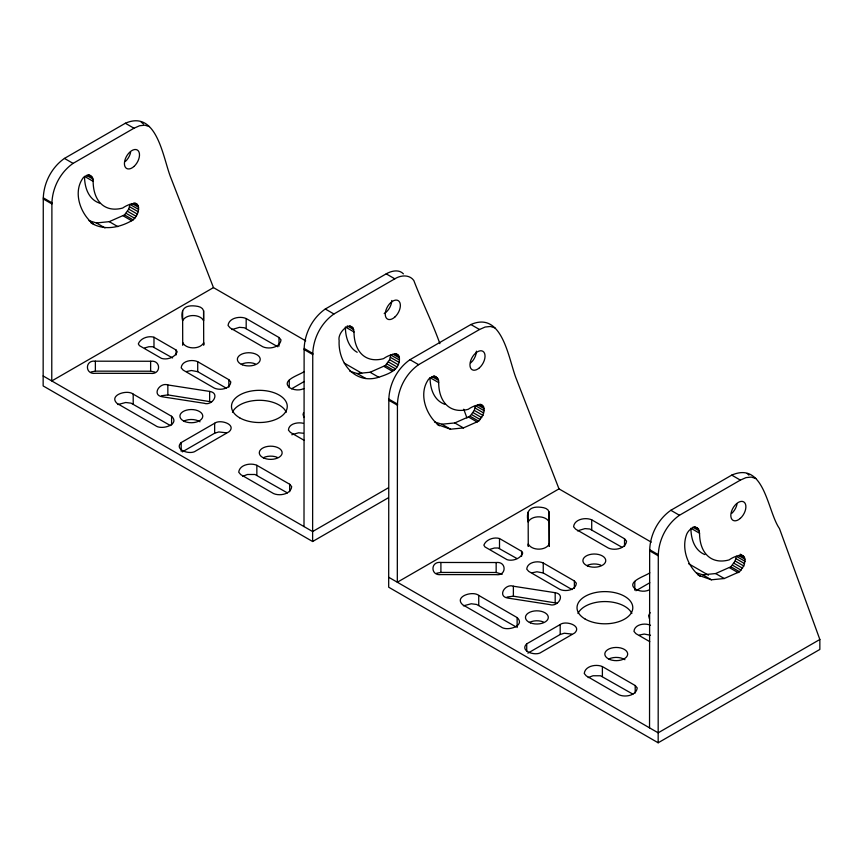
<?xml version="1.0" encoding="UTF-8"?>
<svg xmlns="http://www.w3.org/2000/svg" width="863" height="863" viewBox="0 0 863 863"><rect width="100%" height="100%" fill="white"/><g stroke="black" fill="none" stroke-linecap="round" stroke-linejoin="round"><path stroke-width="1.29" d="M388.231 497.854L312.622 541.511L43.15 385.934L43.269 198.954C43.506 183.172 51.467 167.498 64.445 158.414L125.351 123.247C157.39 109.17 163.107 158.9 170.906 177.907L213.463 287.606L305.707 340.863M304.003 526.57L304.121 349.558C304.359 333.776 312.32 318.091 325.297 309.008L386.203 273.851C391.284 270.917 398.9 269.029 403.42 273.873M649.537 727.854L649.666 550.842C649.893 535.06 657.854 519.375 670.842 510.292L731.738 475.125C764.532 460.788 767.326 511.209 779.451 528.544L819.85 639.483L819.85 649.44L658.167 742.784L388.684 587.207L388.814 400.238C389.04 384.456 397.002 368.771 409.979 359.688L470.885 324.531C502.924 310.453 508.641 360.173 516.441 379.191L558.997 488.879L651.252 542.137M88.997 220.658L96.376 222.945L109.256 221.662L124.499 214.898L128.749 209.116L129.946 204.434L138.565 209.407C138.145 213.409 136.214 217.271 133.118 219.882C120.496 227.53 103.797 231.316 90.701 222.632M349.849 371.263L357.228 373.539L370.108 372.266L385.351 365.502L389.601 359.72L390.799 355.038L399.418 360.011C398.879 370.799 387.174 374.359 378.738 377.25C354.876 384.844 337.843 362.654 339.148 340.529C337.055 332.233 352.449 318.307 353.992 331.953A55.858 32.244 -60 0 0 383.593 358.62C387.94 355.437 400.4 349.795 399.418 360.011M434.531 421.942L441.91 424.218L454.79 422.946L470.033 416.182L474.283 410.4L475.481 405.707L484.111 410.691L482.913 415.373L478.663 421.155L463.42 427.919L450.529 429.202L437.314 424.542M696.614 572.924L702.762 574.823L715.643 573.55L730.885 566.775L735.136 561.004L736.333 556.311L744.963 561.295L743.766 565.977L739.515 571.759L724.273 578.523L711.392 579.796L698.167 575.136M203.603 310.777L203.603 320.734C200.227 313.819 185.998 313.819 182.622 320.734C180.389 310.993 183.323 305.48 193.118 305.836C196.829 306.063 202.471 306.462 203.603 310.777L203.7 344.661M549.235 545.945L549.148 522.018C545.772 515.103 531.532 515.103 528.156 522.018C525.923 512.277 528.857 506.764 538.652 507.11C542.363 507.336 548.005 507.746 549.148 512.061L549.267 546.452M549.267 543.96C545.891 550.874 531.651 550.874 528.275 543.96L528.275 546.452M303.539 412.827L303.075 414.445L303.916 417.509M650.087 612.568L648.62 615.729L649.451 618.793M149.428 126.602L144.865 125.189L139.601 125.739L133.97 128.231L73.075 163.387C60.086 172.471 52.125 188.156 51.899 203.938L51.769 380.95L213.463 287.606M439.882 343.657C432.255 322.179 421.953 301.791 413.809 280.497C409.353 274.261 400.659 275.146 394.823 278.825L333.927 313.992C320.95 323.075 312.978 338.76 312.751 354.542L312.622 541.511M494.963 327.886L490.411 326.473L485.135 327.023L479.504 329.504L418.609 364.671C405.632 373.755 397.66 389.429 397.433 405.211L397.314 582.234L558.997 488.879M755.815 478.49L751.263 477.066L745.988 477.627L740.368 480.108L679.461 515.265C666.484 524.348 658.512 540.033 658.286 555.815L658.167 742.784M181.176 442.579C173.571 449.86 190.367 455.243 195.728 450.971L229.202 431.651C236.807 424.369 220.011 418.987 214.65 423.248L181.176 442.579L181.176 451.284M304.261 371.522C300.141 374.855 279.623 380.443 290.205 388.026C294.337 390.195 299.558 390.691 303.808 388.577M526.721 643.852C519.105 651.144 535.901 656.516 541.263 652.255L574.736 632.935C582.342 625.643 565.556 620.26 560.184 624.532L526.721 643.852L526.721 651.328M649.796 572.795C645.675 576.139 625.157 581.727 635.74 589.31C639.871 591.468 645.093 591.975 649.343 589.861M182.33 451.867L214.65 433.215L218.792 431.942L226.149 432.795M291.565 388.803L304.261 381.478M388.231 487.897L312.622 531.554L43.15 375.966M527.876 653.151L560.184 634.488L564.326 633.226L571.684 634.078M635.945 590.745L649.796 582.752M819.85 639.483L658.167 732.827L388.684 577.25M231.92 329.58L239.439 327.336L244.305 327.735L277.864 346.797M242.589 476.333L247.454 474.488L254.973 474.488L287.401 492.902M577.455 530.853L584.974 528.609L589.839 529.019L622.266 547.422M588.124 677.617L592.989 675.761L600.508 675.772L632.946 694.176M291.791 434.758L298.652 432.784L303.172 433.215M117.897 404.553L125.718 402.492L131.057 403.161L170.432 425.578M463.431 605.837L471.252 603.766L476.592 604.445L515.966 626.862M144.553 347.994L148.889 346.732L152.643 346.721L172.589 357.951M490.087 549.267L494.434 548.016L498.188 548.005L516.959 558.555M161.446 395.783L167.843 394.909L211.597 401.888M506.991 597.056L513.377 596.182L557.131 603.172M91.09 371.953L95.372 371.144L150.626 371.219L154.909 372.029M436.624 573.237L440.907 572.428L496.16 572.493L502.212 574.273M186.645 371.511L191.424 370.507L197.713 371.673L226.538 388.318M532.18 572.784L536.959 571.781L543.248 572.956L572.072 589.591M639.407 635.06L644.186 634.057L650.475 635.233M95.372 361.187C84.79 359.731 84.79 374.758 95.372 373.301L150.626 373.377C161.208 374.822 161.208 359.806 150.626 361.263L95.372 361.187L95.372 371.144M440.907 562.471C430.324 561.015 430.324 576.031 440.907 574.585L496.16 574.65C506.743 576.106 506.743 561.079 496.16 562.536L440.907 562.471L440.907 572.428M167.843 384.952C159.763 381.964 151.349 395.146 162.341 396.797L204.143 403.269C212.222 406.257 220.637 393.064 209.644 391.414L167.843 384.952L167.843 394.909M513.377 586.225C505.308 583.237 496.883 596.43 507.876 598.081L549.677 604.553C557.757 607.53 566.182 594.348 555.179 592.698L513.377 586.225L513.377 596.182M303.172 423.258C297.94 421.985 288.674 423.528 288.436 430.13L290.399 432.395L304.229 440.378M153.981 337.25C148.414 335.524 140.432 338.199 138.317 343.884L139.428 345.642L161.532 358.404C167.088 360.13 175.07 357.465 177.185 351.78L176.074 350.011L153.981 337.25L153.981 347.206M499.515 538.534C493.96 536.808 485.966 539.472 483.852 545.157L484.963 546.926L507.066 559.688C512.622 561.414 520.616 558.739 522.73 553.054L521.608 551.284L499.515 538.534L499.515 548.49M138.565 209.407C139.547 199.191 127.088 204.833 122.74 208.015A55.858 32.244 -60 0 1 93.139 181.349C94.024 173.884 84.606 173.927 82.007 179.547C73.021 194.024 81.165 215.081 93.938 224.499M484.111 410.691C485.082 400.475 472.622 406.117 468.275 409.289A55.858 32.244 -60 0 1 438.674 382.622C439.558 375.168 430.141 375.211 427.541 380.831C418.555 395.308 426.7 416.365 439.472 425.783M246.182 318.544C240.13 315.804 228.9 317.789 228.048 325.437L230.065 327.854L262.881 346.797C268.932 349.537 280.162 347.562 281.014 339.903L278.997 337.498L246.182 318.544L246.182 328.501M591.716 519.828C585.664 517.088 574.434 519.062 573.582 526.721L575.599 529.127L608.415 548.081C614.467 550.81 625.697 548.836 626.56 541.187L624.532 538.771L591.716 519.828L591.716 529.785M256.85 465.308C250.799 462.568 239.569 464.542 238.717 472.201L240.734 474.607L273.549 493.56C279.601 496.29 290.831 494.316 291.694 486.667L289.666 484.251L256.85 465.308L256.85 475.265M602.385 666.581C596.344 663.841 585.103 665.826 584.251 673.474L586.268 675.891L619.084 694.834C625.136 697.574 636.365 695.6 637.228 687.94L635.2 685.535L602.385 666.581L602.385 676.538M197.713 361.716C192.276 359.116 181.683 360.712 181.198 367.854L183.172 370.119L214.294 388.091C219.731 390.68 230.324 389.094 230.809 381.953L228.846 379.688L197.713 361.716L197.713 371.673M543.248 563C537.811 560.4 527.228 561.996 526.743 569.138L528.706 571.392L559.828 589.364C565.265 591.964 575.858 590.368 576.344 583.226L574.38 580.972L543.248 563L543.248 572.956M650.475 625.276C645.049 622.676 634.456 624.273 633.971 631.414L635.934 633.669L649.774 641.662M133.204 394.132C127.185 389.17 108.177 395.265 117.088 403.442L155.469 425.599C161.489 430.561 180.496 424.467 171.586 416.29L133.204 394.132L133.204 404.089M478.738 595.416C472.719 590.454 453.722 596.549 462.622 604.715L501.015 626.883C507.023 631.835 526.031 625.751 517.131 617.574L478.738 595.416L478.738 605.373M125.351 123.247L133.97 128.231M386.203 273.851L394.823 278.825M470.885 324.531L479.504 329.504M731.738 475.125L740.368 480.108M64.445 158.414L73.075 163.387M325.297 309.008L333.927 313.992M409.979 359.688L418.609 364.671M670.842 510.292L679.461 515.265M88.813 174.639L90.971 175.879M87.832 174.682L92.147 177.174M349.763 325.901L352.999 327.778M134.973 202.945L137.131 204.186M395.826 353.55L397.983 354.79M434.348 375.923L436.505 377.163M86.419 175.297L92.891 179.029M347.271 325.901L353.744 329.634M433.377 375.955L437.681 378.447M694.23 526.559L698.534 529.051L699.537 533.226A55.858 32.244 -60 0 0 729.127 559.893C733.474 556.711 745.934 551.079 744.963 561.295M133.711 203.021L138.026 205.502M394.564 353.614L398.879 356.106M480.508 404.229L482.665 405.47M740.281 554.208L743.518 556.074M431.953 376.581L438.426 380.313M692.816 527.185L699.278 530.918M132.05 203.549L138.522 207.282M392.902 354.154L399.375 357.886M93.139 181.349L84.52 176.365A55.858 32.244 -60 0 0 99.655 203.139M353.992 331.953L345.373 326.969A55.858 32.244 -60 0 0 357.185 352.287M479.245 404.294L483.56 406.786M740.109 554.898L744.413 557.39M477.584 404.833L484.057 408.566M738.437 555.438L744.909 559.17M438.674 382.622L430.054 377.649A55.858 32.244 -60 0 0 445.189 404.413M699.537 533.226L690.907 528.253A55.858 32.244 -60 0 0 704.888 554.596M129.558 206.753L138.177 211.737M390.41 357.358L399.03 362.331M475.092 408.037L483.712 413.01M735.945 558.641L744.564 563.615M128.749 209.116L137.368 214.1M389.601 359.72L398.221 364.704M474.283 410.4L482.913 415.373M735.136 561.004L743.766 565.977M127.584 211.359L136.203 216.343M388.436 361.964L397.056 366.948M473.118 412.643L481.737 417.616M733.971 563.248L742.59 568.221M126.127 213.334L134.757 218.317M386.98 363.938L395.61 368.911M471.673 414.618L480.292 419.591M732.525 565.222L741.144 570.195M124.499 214.898L133.118 219.882M385.351 365.502L393.981 370.475M123.085 215.782L131.705 220.766M383.938 366.387L392.557 371.36M470.033 416.182L478.663 421.155M730.885 566.775L739.515 571.759M468.62 417.066L477.239 422.039M729.472 567.671L738.092 572.644M109.256 221.662L117.875 226.645M370.108 372.266L378.738 377.25M454.79 422.946L463.42 427.919M715.643 573.55L724.273 578.523M344.251 363.107L361.759 373.226M688.62 563.712L708.469 575.179M96.376 222.945L104.995 227.918M357.228 373.539L365.847 378.523M441.91 424.218L450.529 429.202M702.762 574.823L711.392 579.796M43.355 197.864L51.974 202.848L51.899 203.938L43.269 198.954M304.208 348.469L312.827 353.452L312.751 354.542L304.121 349.558M388.889 399.148L397.509 404.121L397.433 405.211L388.814 400.238M649.742 549.753L658.372 554.726L658.286 555.815L649.666 550.842M700.325 576.387C687.854 567.325 680.929 548.501 686.851 533.83C688.663 529.893 694.78 524.219 698.534 529.051M747.196 473.507L748.955 475.157M140.798 121.629L143.452 124.099M463.755 409.213L466.969 418.037M528.156 512.061L528.253 545.945M182.622 310.777L182.708 344.661M635.2 685.535L635.2 693M634.79 581.457L634.79 590.173M624.532 538.771L624.532 546.236M574.38 580.972L574.38 588.437M560.184 624.532L560.184 634.488M555.179 592.698L555.179 602.654M549.148 512.061L549.148 522.018M521.608 551.284L521.608 556.268M517.131 617.574L517.131 627.53M496.16 562.536L496.16 572.493M289.666 484.251L289.666 491.716M289.256 380.184L289.256 387.649M278.997 337.498L278.997 346.203M228.846 379.688L228.846 387.153M214.65 423.248L214.65 433.215M209.644 391.414L209.644 401.371M203.722 345.168L203.722 342.676C200.345 349.591 186.117 349.591 182.74 342.676L182.74 345.168M176.074 350.011L176.074 354.984M171.586 416.29L171.586 425.006M150.626 361.263L150.626 371.219M476.419 351.165A10.669 6.16 -60 0 1 470.831 362.816M577.983 613.496A27.886 16.095 0 0 1 604.92 601.565A27.886 16.095 0 0 1 631.845 613.496M737.013 504.175A10.669 6.16 -60 0 1 731.684 513.42M586.894 565.556A11.435 6.602 0 0 1 600.788 565.125M608.803 658.998A11.435 6.602 0 0 1 624.92 659.71M529.44 622.363A11.435 6.602 0 0 1 543.334 621.921M130.626 152.298A10.669 6.16 -60 0 1 125.297 161.532M232.449 412.223A27.886 16.095 0 0 1 259.375 400.292A27.886 16.095 0 0 1 286.311 412.223M391.737 300.497A10.669 6.16 -60 0 1 384.197 313.56M241.349 364.283A11.435 6.602 0 0 1 255.254 363.841M263.269 457.724A11.435 6.602 0 0 1 277.163 457.282M183.895 421.079A11.435 6.602 0 0 1 200.022 421.791M587.876 566.063A11.435 6.602 0 0 0 605.729 561.112A11.435 6.602 0 0 0 589.386 554.661A11.435 6.602 0 0 0 587.876 566.063M479.45 367.789A10.669 6.16 -60 0 0 482.838 351.263A10.669 6.16 -60 0 0 470.206 362.46A10.669 6.16 -60 0 0 479.45 367.789M609.796 659.505A11.435 6.602 0 0 0 627.649 654.553A11.435 6.602 0 0 0 611.306 648.102A11.435 6.602 0 0 0 609.796 659.505M585.2 619.095A27.886 16.095 0 0 0 631.845 611.878A27.886 16.095 0 0 0 597.703 592.158A27.886 16.095 0 0 0 585.2 619.095M530.421 622.859A11.435 6.602 0 0 0 548.275 617.919A11.435 6.602 0 0 0 531.932 611.468A11.435 6.602 0 0 0 530.421 622.859M740.303 518.393A10.669 6.16 -60 0 0 743.69 501.867A10.669 6.16 -60 0 0 731.069 513.064A10.669 6.16 -60 0 0 740.303 518.393M242.341 364.779A11.435 6.602 0 0 0 260.195 359.839A11.435 6.602 0 0 0 243.851 353.377A11.435 6.602 0 0 0 242.341 364.779M133.916 166.516A10.669 6.16 -60 0 0 137.293 149.989A10.669 6.16 -60 0 0 124.671 161.176A10.669 6.16 -60 0 0 133.916 166.516M264.251 458.221A11.435 6.602 0 0 0 282.115 453.28A11.435 6.602 0 0 0 265.761 446.829A11.435 6.602 0 0 0 264.251 458.221M239.666 417.811A27.886 16.095 0 0 0 286.311 410.594A27.886 16.095 0 0 0 252.158 390.874A27.886 16.095 0 0 0 239.666 417.811M184.887 421.586A11.435 6.602 0 0 0 202.74 416.635A11.435 6.602 0 0 0 186.397 410.184A11.435 6.602 0 0 0 184.887 421.586M394.769 317.12A10.669 6.16 -60 0 0 398.156 300.583A10.669 6.16 -60 0 0 385.524 311.78A10.669 6.16 -60 0 0 394.769 317.12"/></g></svg>
